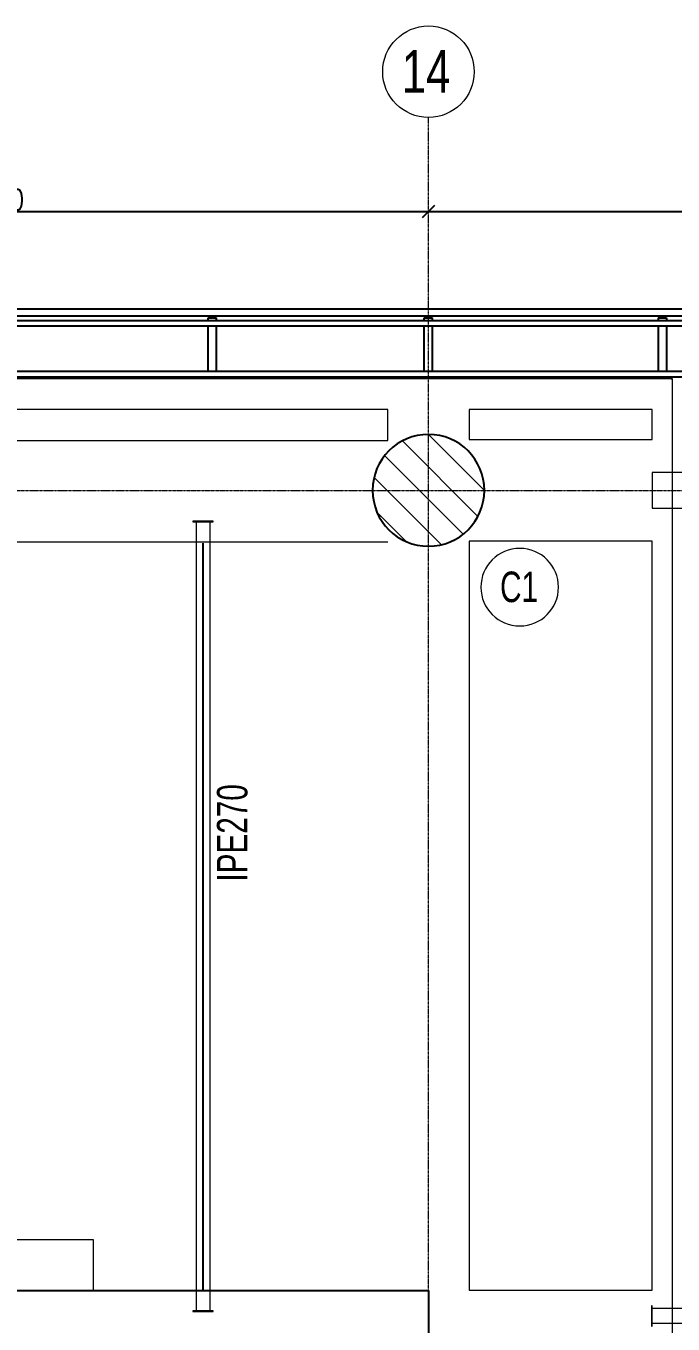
# Model space of a CAD drawing. Header units: millimetres. Extents: x -899 to 76352, y -21218 to 30068.
# Drawn here: x 59686 to 66052, y 17300 to 30068 of the extents above; entities that cross this region are included whole.
import ezdxf

# ---------------------------------------------------------------- set-up
doc = ezdxf.new("R2010")
doc.units = ezdxf.units.MM
doc.header["$LTSCALE"] = 0.9
doc.linetypes.add('Grid Line', pattern=[3.33375, 1.905, -0.47625, 0.47625, -0.47625])
for name, color, linetype, lineweight in [('0-2', 250, 'Continuous', 5), ('A_ALMA', 255, 'Continuous', 5), ('E_COLUMNAS', 1, 'Continuous', 18), ('E_COLUMNAS-3', 1, 'Continuous', 35), ('E_COLUMNAS-4', 1, 'Continuous', 25), ('E_EJES', 8, 'Continuous', 9), ('E_EJES-1', 8, 'Grid Line', 9), ('E_MUROS-1', 2, 'Continuous', 25), ('E_TEXTO', 3, 'Continuous', 9), ('E_VIGAS', 5, 'Continuous', 9), ('E_VIGAS-1', 5, 'Continuous', 25), ('E_VIGAS-2', 10, 'Continuous', 25), ('E_VIGAS-3', 5, 'Continuous', 25), ('VIGAS_HCB', 253, 'Continuous', 15)]:
    doc.layers.add(name, color=color, linetype=linetype, lineweight=lineweight)
doc.layers.add('COTAS', color=8, linetype='Continuous')
doc.styles.add('Arial Narrow', font='', dxfattribs={"width": 0.85, "height": 0.3})
doc.styles.add('CNI_COTAS', font='romans.shx', dxfattribs={"width": 0.8})
doc.styles.add('Swis721 LtCn BT', font='swisscl.ttf', dxfattribs={"height": 0.42})
doc.styles.get('Arial Narrow').set_extended_font_data('Arial Narrow')
doc.dimstyles.new('1.5', dxfattribs={"dimscale": 0, "dimtxt": 200, "dimasz": 120, "dimexe": 4, "dimexo": 4, "dimgap": 15, "dimtad": 1, "dimdec": 0, "dimzin": 4, "dimdsep": 46, "dimtxsty": 'CNI_COTAS', "dimblk": 'OBLIQUE', "dimcen": -0.09, "dimclrd": 256, "dimclrt": 3, "dimadec": 0, "dimazin": 0, "dimtfac": 1, "dimtdec": 0, "dimtmove": 2, "dimatfit": 0, "dimldrblk": 'OBLIQUE', "dimfxl": 0.05, "dimtolj": 1, "dimtzin": 0, "dimarcsym": 0})

# ---------------------------------------------------------------- blocks, each defined once
blk = doc.blocks.new('EST_SFM_VIGA-METALICA-SECCION-C - EST_SFM_VIGA-METALICA-UPN160-1604346-PLANTA TIPO PISO 18 A PISO 23')
at = {"layer": 'E_VIGAS-1'}
for p, q in [((30.11, 0.018), (-30.277, 0.018)), ((-30.272, -0.047), (30.104, -0.047))]:
    blk.add_line(p, q, dxfattribs=at)
blk = doc.blocks.new('EST_SFM_VIGA-METALICA-SECCION-C - EST_SFM_VIGA-METALICA-UPN100-1526554-PLANTA TIPO PISO 18 A PISO 23')
at = {"layer": 'E_VIGAS-2'}
for p, q in [((34.942, 0.018), (-34.929, 0.018)), ((-34.929, -0.032), (34.942, -0.032))]:
    blk.add_line(p, q, dxfattribs=at)
blk = doc.blocks.new('EST_SFM_VIGA-METALICA-SECCION-C - EST_SFM_VIGA-METALICA-UPN100-1526616-PLANTA TIPO PISO 18 A PISO 23')
at = {"layer": 'E_VIGAS-2'}
for p, q in [((34.044, 0.032), (-34.827, 0.032)), ((-34.827, -0.018), (34.044, -0.018))]:
    blk.add_line(p, q, dxfattribs=at)
blk = doc.blocks.new('DCTIB_CNI_EST_MOD-1A-FAC_0001_rvt-2-PLANTA TIPO PISO 18 A PISO 23')
at = {"layer": 'E_VIGAS-1'}
for p, q in [((-16.828, 167.859), (-16.8, 167.859)), ((-16.828, 167.858), (-16.828, 167.859)), ((-16.746, 167.858), (-16.828, 167.858)), ((-16.828, 167.83), (-16.828, 167.858)), ((-16.828, 167.33), (-16.828, 167.78)), ((-16.79, 167.864), (-16.79, 167.878)), ((-16.79, 167.859), (-16.79, 167.864)), ((-16.785, 167.878), (-16.785, 167.864)), ((-16.785, 167.864), (-16.785, 167.859)), ((-16.774, 167.859), (-16.746, 167.859)), ((-16.746, 167.859), (-16.746, 167.858)), ((-16.746, 167.83), (-16.746, 167.858)), ((-16.746, 167.33), (-16.746, 167.78)), ((-14.703, 167.859), (-14.675, 167.859)), ((-14.703, 167.858), (-14.703, 167.859)), ((-14.703, 167.858), (-14.621, 167.858)), ((-14.621, 167.858), (-14.703, 167.858)), ((-14.703, 167.83), (-14.703, 167.858)), ((-14.703, 167.33), (-14.703, 167.78)), ((-14.665, 167.864), (-14.665, 167.878)), ((-14.665, 167.859), (-14.665, 167.864)), ((-14.66, 167.878), (-14.66, 167.864)), ((-14.66, 167.864), (-14.66, 167.859)), ((-14.649, 167.859), (-14.621, 167.859)), ((-14.621, 167.859), (-14.621, 167.858)), ((-14.621, 167.83), (-14.621, 167.858)), ((-14.621, 167.33), (-14.621, 167.78)), ((-12.403, 167.858), (-12.403, 167.859)), ((-12.403, 167.859), (-12.375, 167.859)), ((-12.403, 167.858), (-12.321, 167.858)), ((-12.321, 167.858), (-12.403, 167.858)), ((-12.403, 167.858), (-12.403, 167.83)), ((-12.403, 167.78), (-12.403, 167.33)), ((-12.364, 167.864), (-12.364, 167.878)), ((-12.364, 167.859), (-12.364, 167.864)), ((-12.359, 167.878), (-12.359, 167.864)), ((-12.359, 167.864), (-12.359, 167.859)), ((-12.349, 167.859), (-12.321, 167.859)), ((-12.321, 167.859), (-12.321, 167.858)), ((-12.321, 167.858), (-12.321, 167.83)), ((-12.321, 167.78), (-12.321, 167.33)), ((-16.828, 167.263), (-16.828, 167.28)), ((-16.746, 167.263), (-16.828, 167.263)), ((-16.746, 167.263), (-16.746, 167.28)), ((-14.703, 167.263), (-14.703, 167.28)), ((-14.621, 167.263), (-14.703, 167.263)), ((-14.621, 167.263), (-14.621, 167.28)), ((-12.403, 167.28), (-12.403, 167.263)), ((-12.321, 167.263), (-12.403, 167.263)), ((-12.321, 167.28), (-12.321, 167.263))]:
    blk.add_line(p, q, dxfattribs=at)
for points, knots in [([(-16.79, 167.864), (-16.79, 167.863), (-16.79, 167.862), (-16.792, 167.86), (-16.793, 167.86), (-16.795, 167.859), (-16.796, 167.859), (-16.797, 167.859), (-16.799, 167.859), (-16.8, 167.859)], [0, 0, 0, 0, 0.285714, 0.428571, 0.571429, 0.678571, 0.732143, 0.785714, 1, 1, 1, 1]), ([(-16.8, 167.859), (-16.799, 167.859), (-16.798, 167.859), (-16.795, 167.859), (-16.793, 167.86), (-16.791, 167.86), (-16.79, 167.862), (-16.79, 167.863), (-16.79, 167.864)], [0, 0, 0, 0, 0.142857, 0.285714, 0.428571, 0.571429, 0.785714, 1, 1, 1, 1]), ([(-16.785, 167.864), (-16.785, 167.863), (-16.784, 167.862), (-16.783, 167.86), (-16.781, 167.86), (-16.78, 167.859), (-16.779, 167.859), (-16.777, 167.859), (-16.775, 167.859), (-16.774, 167.859)], [0, 0, 0, 0, 0.285714, 0.428571, 0.571429, 0.678571, 0.732143, 0.785714, 1, 1, 1, 1]), ([(-16.774, 167.859), (-16.775, 167.859), (-16.776, 167.859), (-16.779, 167.859), (-16.781, 167.86), (-16.783, 167.86), (-16.784, 167.862), (-16.785, 167.863), (-16.785, 167.864)], [0, 0, 0, 0, 0.142857, 0.285714, 0.428571, 0.571429, 0.785714, 1, 1, 1, 1]), ([(-14.665, 167.864), (-14.665, 167.863), (-14.665, 167.862), (-14.667, 167.86), (-14.668, 167.86), (-14.67, 167.859), (-14.671, 167.859), (-14.672, 167.859), (-14.674, 167.859), (-14.675, 167.859)], [0, 0, 0, 0, 0.285714, 0.428571, 0.571429, 0.678571, 0.732143, 0.785714, 1, 1, 1, 1]), ([(-14.675, 167.859), (-14.674, 167.859), (-14.673, 167.859), (-14.67, 167.859), (-14.668, 167.86), (-14.666, 167.86), (-14.665, 167.862), (-14.665, 167.863), (-14.665, 167.864)], [0, 0, 0, 0, 0.142857, 0.285714, 0.428571, 0.571429, 0.785714, 1, 1, 1, 1]), ([(-14.66, 167.864), (-14.66, 167.863), (-14.659, 167.862), (-14.658, 167.86), (-14.656, 167.86), (-14.655, 167.859), (-14.654, 167.859), (-14.652, 167.859), (-14.65, 167.859), (-14.649, 167.859)], [0, 0, 0, 0, 0.285714, 0.428571, 0.571429, 0.678571, 0.732143, 0.785714, 1, 1, 1, 1]), ([(-14.649, 167.859), (-14.65, 167.859), (-14.651, 167.859), (-14.654, 167.859), (-14.656, 167.86), (-14.658, 167.86), (-14.659, 167.862), (-14.66, 167.863), (-14.66, 167.864)], [0, 0, 0, 0, 0.142857, 0.285714, 0.428571, 0.571429, 0.785714, 1, 1, 1, 1]), ([(-12.375, 167.859), (-12.374, 167.859), (-12.373, 167.859), (-12.37, 167.859), (-12.368, 167.86), (-12.366, 167.86), (-12.365, 167.862), (-12.364, 167.863), (-12.364, 167.864)], [0, 0, 0, 0, 0.142857, 0.285714, 0.428571, 0.571429, 0.785714, 1, 1, 1, 1]), ([(-12.364, 167.864), (-12.364, 167.863), (-12.365, 167.862), (-12.366, 167.86), (-12.368, 167.86), (-12.369, 167.859), (-12.37, 167.859), (-12.372, 167.859), (-12.374, 167.859), (-12.375, 167.859)], [0, 0, 0, 0, 0.285714, 0.428571, 0.571429, 0.678571, 0.732143, 0.785714, 1, 1, 1, 1]), ([(-12.349, 167.859), (-12.35, 167.859), (-12.351, 167.859), (-12.354, 167.859), (-12.356, 167.86), (-12.358, 167.86), (-12.359, 167.862), (-12.359, 167.863), (-12.359, 167.864)], [0, 0, 0, 0, 0.142857, 0.285714, 0.428571, 0.571429, 0.785714, 1, 1, 1, 1]), ([(-12.359, 167.864), (-12.359, 167.863), (-12.359, 167.862), (-12.357, 167.86), (-12.356, 167.86), (-12.354, 167.859), (-12.353, 167.859), (-12.352, 167.859), (-12.35, 167.859), (-12.349, 167.859)], [0, 0, 0, 0, 0.285714, 0.428571, 0.571429, 0.678571, 0.732143, 0.785714, 1, 1, 1, 1])]:
    blk.add_open_spline(points, degree=3, knots=knots, dxfattribs=at)
for name, p in [('EST_SFM_VIGA-METALICA-SECCION-C - EST_SFM_VIGA-METALICA-UPN160-1604346-PLANTA TIPO PISO 18 A PISO 23', (-40.081, 167.925)), ('EST_SFM_VIGA-METALICA-SECCION-C - EST_SFM_VIGA-METALICA-UPN100-1526554-PLANTA TIPO PISO 18 A PISO 23', (-40.169, 167.812)), ('EST_SFM_VIGA-METALICA-SECCION-C - EST_SFM_VIGA-METALICA-UPN100-1526616-PLANTA TIPO PISO 18 A PISO 23', (-39.77, 167.298))]:
    blk.add_blockref(name, p, dxfattribs=at)
blk = doc.blocks.new('Grid - CNI_NOMBRE EJES-372759-PLANTA TIPO PISO 18 A PISO 23')
at = {"layer": 'E_EJES'}
blk.add_circle((0, 0), 0.003, dxfattribs=at)
blk = doc.blocks.new('CNI_TAG COLUMNAS CONCRETO MARCA - CNI_COLUMNA CONCRETO-582370-PLANTA TIPO PISO 18 A PISO 23')
at = {"layer": 'E_TEXTO'}
for start, end in [(360, 180), (180, 360)]:
    blk.add_arc((0.000261, -0.000148), 0.002545, start, end, dxfattribs=at)
blk = doc.blocks.new('EST_SCM_COLUMNA-SECCION-CIRCULAR - EST_SCM_COLUMNA-CONCRETO-CIRCULAR_Ø_110cm-V23-_58_00m_N_E_-NIVEL-15 DOC')
at = {"layer": 'E_COLUMNAS'}
h = blk.add_hatch(dxfattribs=at)
h.set_pattern_fill('FP_22', color=256, style=0, pattern_type=2)
h.set_pattern_definition([(135, (14.662, -166.162), (-0.15909903, -0.15909903), [])])
h.paths.add_polyline_path([(0.041, -0.548), (0.122, -0.536), (0.201, -0.512), (0.275, -0.476), (0.343, -0.43), (0.403, -0.374), (0.454, -0.31), (0.496, -0.239), (0.526, -0.162), (0.544, -0.082), (0.55, 0), (0.544, 0.082), (0.526, 0.162), (0.496, 0.239), (0.454, 0.31), (0.402, 0.375), (0.343, 0.43), (0.275, 0.476), (0.201, 0.512), (0.122, 0.536), (0.041, 0.548), (-0.041, 0.548), (-0.122, 0.536), (-0.201, 0.512), (-0.275, 0.476), (-0.343, 0.43), (-0.403, 0.374), (-0.454, 0.31), (-0.496, 0.239), (-0.526, 0.162), (-0.544, 0.082), (-0.55, 0), (-0.544, -0.082), (-0.526, -0.162), (-0.496, -0.239), (-0.454, -0.31), (-0.403, -0.374), (-0.343, -0.43), (-0.275, -0.476), (-0.201, -0.512), (-0.122, -0.536), (-0.041, -0.548)])
at = {"layer": 'E_COLUMNAS-4'}
for start, end in [(0, 180), (180, 0)]:
    blk.add_arc((0, 0), 0.55, start, end, dxfattribs=at)
blk = doc.blocks.new('_Oblique')
at = {"color": 0, "linetype": 'ByBlock', "lineweight": -2}
blk.add_line((-0.5, -0.5), (0.5, 0.5), dxfattribs=at)
blk = doc.blocks.new('*D566')
at = {"layer": 'COTAS', "lineweight": -2, "transparency": 16777216}
blk.add_line((55146, 28243), (63646, 28243), dxfattribs=at)
at = {"layer": 'Defpoints', "color": 0, "transparency": 16777216}
for p in [(55146, 28243), (63646, 28243), (63646, 28243)]:
    blk.add_point(p, dxfattribs=at)
at = {"layer": 'COTAS', "lineweight": -2, "transparency": 16777216, "xscale": 120, "yscale": 120, "zscale": 120, "rotation": 180}
blk.add_blockref('_Oblique', (55146, 28243), dxfattribs=at)
at = {"layer": 'COTAS', "lineweight": -2, "transparency": 16777216, "xscale": 120, "yscale": 120, "zscale": 120}
blk.add_blockref('_Oblique', (63646, 28243), dxfattribs=at)
at = {"layer": 'COTAS', "color": 3, "transparency": 16777216, "insert": (59396, 28358), "char_height": 200, "attachment_point": 5, "style": 'CNI_COTAS'}
blk.add_mtext('\\A1;8500', dxfattribs=at)
blk = doc.blocks.new('*D567')
at = {"layer": 'COTAS', "lineweight": -2, "transparency": 16777216}
blk.add_line((63646, 28243), (72146, 28243), dxfattribs=at)
at = {"layer": 'Defpoints', "color": 0, "transparency": 16777216}
for p in [(63646, 28243), (72146, 28243), (72146, 28243)]:
    blk.add_point(p, dxfattribs=at)
at = {"layer": 'COTAS', "lineweight": -2, "transparency": 16777216, "xscale": 120, "yscale": 120, "zscale": 120, "rotation": 180}
blk.add_blockref('_Oblique', (63646, 28243), dxfattribs=at)
at = {"layer": 'COTAS', "lineweight": -2, "transparency": 16777216, "xscale": 120, "yscale": 120, "zscale": 120}
blk.add_blockref('_Oblique', (72146, 28243), dxfattribs=at)
at = {"layer": 'COTAS', "color": 3, "transparency": 16777216, "insert": (67896, 28358), "char_height": 200, "attachment_point": 5, "style": 'CNI_COTAS'}
blk.add_mtext('\\A1;8500', dxfattribs=at)

msp = doc.modelspace()

# ---------------------------------------------------------------- linework, layer by layer
at = {"layer": 'A_ALMA'}
for p, q in [((61426.3, 17640.2), (61426.3, 24980)), ((61432.9, 17640.2), (61432.9, 24980))]:
    msp.add_line(p, q, dxfattribs=at)
at = {"layer": 'E_EJES-1'}
for p, q in [((63646.2, -4725), (63646.2, 29167.6)), ((0, 25500), (75451.7, 25500))]:
    msp.add_line(p, q, dxfattribs=at)
at = {"layer": 'E_MUROS-1'}
msp.add_lwpolyline([(63646.3, 17630.2), (63646.3, 17130.2), (59946.3, 17130.2), (59946.3, 8370.2), (63646.3, 8370.2), (63646.3, 7870.2), (55146.3, 7870.2), (55146.3, 8370.2), (59546.3, 8370.2), (59546.3, 17130.2), (55146.3, 17130.2), (55146.3, 17630.2)], close=True, dxfattribs=at)
at = {"layer": 'E_VIGAS', "color": 30, "true_color": 0xf26722}
for points in [[(10247.2, 26595.9), (10247.2, -1095.9), (66047.4, -1095.8), (66047.3, 26595.9)], [(55501.4, 25990.1), (63247.4, 25990.1), (63247.4, 26295.9), (55492.7, 26295.9)], [(64047.4, 26000), (65847.3, 26000), (65847.3, 26295.9), (64047.4, 26295.9)], [(64047.4, 25000), (64047.4, 17632.6), (65847.3, 17632.6), (65847.3, 25000)]]:
    msp.add_lwpolyline(points, close=True, dxfattribs=at)
msp.add_lwpolyline([(63247.4, 24990.1), (55530, 24990.1), (55725.7, 18130.2), (60347.2, 18130.2), (60347.2, 17632.6)], dxfattribs=at)
at = {"layer": 'E_VIGAS-3'}
msp.add_line((66037.5, 26595.9), (66046.4, 26595.9), dxfattribs=at)
at = {"layer": 'VIGAS_HCB'}
for points in [[(65847.3, 25325), (71912.2, 25325), (71912.2, 25675), (65847.3, 25675)], [(61362.1, 17430.2), (61497.1, 17430.2), (61497.1, 25190), (61362.1, 25190)], [(65847.3, 17455.2), (72222.1, 17455.2), (72222.1, 17305.2), (65847.3, 17305.2)]]:
    msp.add_lwpolyline(points, close=True, dxfattribs=at)
at = {"layer": 'VIGAS_HCB', "color": 8}
for points in [[(61529.6, 25196), (61329.6, 25196), (61329.6, 25190), (61529.6, 25190)], [(61529.6, 17430.2), (61329.6, 17430.2), (61329.6, 17424.2), (61529.6, 17424.2)], [(65841.3, 17480.2), (65841.3, 17280.2), (65847.3, 17280.2), (65847.3, 17480.2)]]:
    msp.add_lwpolyline(points, close=True, dxfattribs=at)

# ---------------------------------------------------------------- block references
at = {"layer": '0-2', "xscale": 999.9999999999983, "yscale": 999.9999999999983, "zscale": 999.9999999999983}
msp.add_blockref('DCTIB_CNI_EST_MOD-1A-FAC_0001_rvt-2-PLANTA TIPO PISO 18 A PISO 23', (78308.3, -140662.4), dxfattribs=at)
at = {"layer": 'E_COLUMNAS-3', "xscale": 1000, "yscale": 1000, "zscale": 1000}
msp.add_blockref('EST_SCM_COLUMNA-SECCION-CIRCULAR - EST_SCM_COLUMNA-CONCRETO-CIRCULAR_Ø_110cm-V23-_58_00m_N_E_-NIVEL-15 DOC', (63646.2, 25500), dxfattribs=at)
at = {"layer": 'E_EJES', "xscale": 149999.9999999996, "yscale": 149999.9999999996, "zscale": 149999.9999999996}
msp.add_blockref('Grid - CNI_NOMBRE EJES-372759-PLANTA TIPO PISO 18 A PISO 23', (63646.2, 29617.6), dxfattribs=at)
at = {"layer": 'E_TEXTO', "xscale": 149999.9999999996, "yscale": 149999.9999999996, "zscale": 149999.9999999996}
msp.add_blockref('CNI_TAG COLUMNAS CONCRETO MARCA - CNI_COLUMNA CONCRETO-582370-PLANTA TIPO PISO 18 A PISO 23', (64504.8, 24569.9), dxfattribs=at)

# ---------------------------------------------------------------- texts
at = {"layer": 'E_EJES', "insert": (63382.8, 29830.2), "char_height": 420, "width": 625.316, "attachment_point": 1, "style": 'Swis721 LtCn BT'}
msp.add_mtext('14', dxfattribs=at)
at = {"layer": 'E_TEXTO', "insert": (64350.6, 24701.1), "char_height": 300, "width": 459.968, "attachment_point": 1, "style": 'Arial Narrow'}
msp.add_mtext('C1', dxfattribs=at)
at = {"layer": 'E_TEXTO', "insert": (61565.1, 21652.1), "char_height": 300, "width": 1206.139, "attachment_point": 1, "rotation": 90, "style": 'Arial Narrow'}
msp.add_mtext('IPE270', dxfattribs=at)

# ---------------------------------------------------------------- dimensions: what is measured, and where the dimension line sits
at = {"layer": 'COTAS'}
for base, p1, p2, picture, middle in [((63646.2, 28243.1), (55146.2, 28243.1), (63646.2, 28243.1), '*D566', (59396.2, 28358.1)), ((72146.2, 28243.1), (63646.2, 28243.1), (72146.2, 28243.1), '*D567', (67896.2, 28358.1))]:
    dim = msp.add_linear_dim(base=base, p1=p1, p2=p2, dimstyle='1.5', override={"dimscale": 1}, dxfattribs=at)
    dim.commit()
    dim.dimension.update_dxf_attribs({"geometry": picture, "text_midpoint": middle})

doc.saveas('drawing.dxf')
